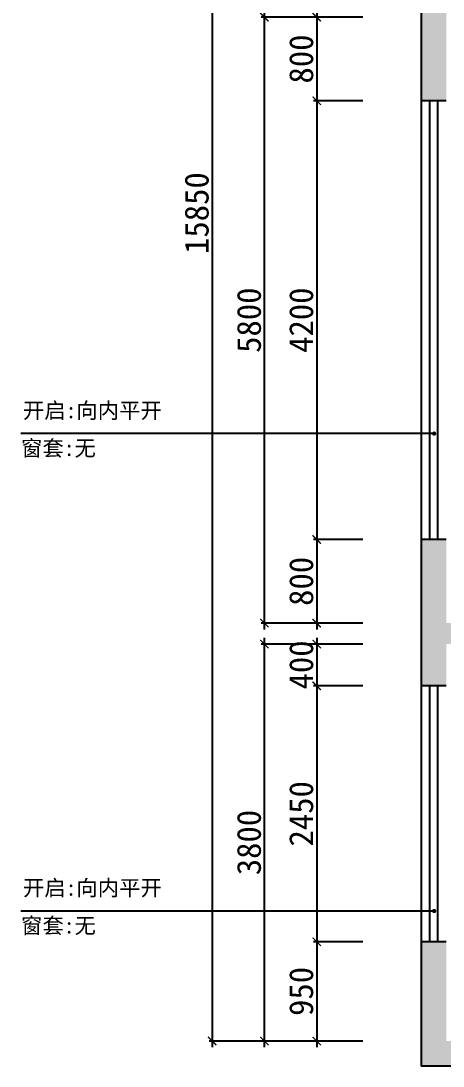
# Model space of a CAD drawing. Header units: millimetres. Extents: x -41640 to 3079702, y -5257903 to 68462.
# Drawn here: x -41640 to -37602, y 35367 to 45372 of the extents above; entities that cross this region are included whole.
import ezdxf

# ---------------------------------------------------------------- set-up
doc = ezdxf.new("R2010")
doc.units = ezdxf.units.MM
doc.header["$LTSCALE"] = 10
doc.layers.get('0').update_dxf_attribs({"color": 255})
doc.layers.get('Defpoints').update_dxf_attribs({"color": 255})
doc.layers.add('0008原建筑墙柱体', color=145, linetype='Continuous')
doc.layers.add('WALL', color=255, linetype='Continuous')
doc.layers.add('1平面布置图—窗标注（开启+窗套）', color=7, linetype='Continuous', lineweight=5)
doc.styles.get("Standard").update_dxf_attribs({"font": ''})
doc.styles.add('宋体', font='', dxfattribs={"height": 2.5})
doc.styles.add('邓林', font='simhei.ttf')
doc.styles.get('Standard').set_extended_font_data('SimSun')
doc.styles.get('宋体').set_extended_font_data('SimSun')
doc.dimstyles.get("Standard").update_dxf_attribs({"dimtxt": 0.18, "dimasz": 0.18, "dimexe": 0.18, "dimexo": 0.0625, "dimgap": 0.09, "dimtad": 0, "dimtih": 1, "dimtoh": 1, "dimdec": 4, "dimzin": 0, "dimdsep": 46, "dimtxsty": 'Standard', "dimcen": 0.09, "dimadec": 0, "dimazin": 0, "dimtfac": 1, "dimtdec": 4, "dimtofl": 0, "dimtmove": 0, "dimatfit": 3, "dimfxl": 1, "dimtolj": 1, "dimtzin": 0, "dimarcsym": 0})

# ---------------------------------------------------------------- blocks, each defined once
blk = doc.blocks.new('_ArchTick')
at = {"color": 0, "linetype": 'ByBlock', "const_width": 0.15}
blk.add_lwpolyline([(-0.5, -0.5), (0.5, 0.5)], dxfattribs=at)
blk = doc.blocks.new('*D504')
at = {"color": 8, "lineweight": -2}
for p, q in [((-38811, 45467), (-38811, 44547)), ((-38371, 45407), (-38841, 45407)), ((-38371, 44607), (-38841, 44607))]:
    blk.add_line(p, q, dxfattribs=at)
at = {"layer": 'Defpoints', "color": 0, "lineweight": 30}
for p in [(-38311, 45407, 0), (-38811, 44607), (-38311, 44607, 0)]:
    blk.add_point(p, dxfattribs=at)
at = {"color": 8, "lineweight": -2, "xscale": 80, "yscale": 80, "zscale": 80}
for p, rotation in [((-38811, 45407), 90), ((-38811, 44607), 270)]:
    blk.add_blockref('_ArchTick', p, dxfattribs=dict(at, rotation=rotation))
at = {"color": 45, "insert": (-38958, 45007), "char_height": 230, "attachment_point": 5, "rotation": 90, "style": '邓林', "bg_fill": 3, "box_fill_scale": 1.1, "bg_fill_color": 256, "bg_fill_true_color": 13158600, "bg_fill_transparency": 5539036}
blk.add_mtext('800', dxfattribs=at)
blk = doc.blocks.new('_Dot')
at = {"color": 0, "linetype": 'ByBlock', "lineweight": -2}
blk.add_line((-0.5, 0), (-1, 0), dxfattribs=at)
at = {"color": 0, "linetype": 'ByBlock', "const_width": 0.5}
blk.add_lwpolyline([(-0.25, 0, 1), (0.25, 0, 1)], format="xyb", close=True, dxfattribs=at)
blk = doc.blocks.new('DOT')
at = {"color": 0, "linetype": 'ByBlock'}
blk.add_line((-0.35, 0), (-1, 0), dxfattribs=at)
at = {"color": 0, "linetype": 'ByBlock', "const_width": 0.35}
blk.add_lwpolyline([(-0.175, 0, 1), (0.175, 0, 1)], format="xyb", close=True, dxfattribs=at)
blk = doc.blocks.new('*D505')
at = {"color": 8, "lineweight": -2}
for p, q in [((-38811, 44667), (-38811, 40347)), ((-38371, 44607), (-38841, 44607)), ((-38371, 40407), (-38841, 40407))]:
    blk.add_line(p, q, dxfattribs=at)
at = {"layer": 'Defpoints', "color": 0, "lineweight": 30}
for p in [(-38311, 44607, 0), (-38811, 40407), (-38311, 40407, 0)]:
    blk.add_point(p, dxfattribs=at)
at = {"color": 8, "lineweight": -2, "xscale": 80, "yscale": 80, "zscale": 80}
for p, rotation in [((-38811, 44607), 90), ((-38811, 40407), 270)]:
    blk.add_blockref('_ArchTick', p, dxfattribs=dict(at, rotation=rotation))
at = {"color": 45, "insert": (-38958, 42507), "char_height": 230, "attachment_point": 5, "rotation": 90, "style": '邓林', "bg_fill": 3, "box_fill_scale": 1.1, "bg_fill_color": 256, "bg_fill_true_color": 13158600, "bg_fill_transparency": 5539036}
blk.add_mtext('4200', dxfattribs=at)
blk = doc.blocks.new('*D506')
at = {"color": 8, "lineweight": -2}
for p, q in [((-38811, 40467), (-38811, 39547)), ((-38371, 40407), (-38841, 40407)), ((-38371, 39607), (-38841, 39607))]:
    blk.add_line(p, q, dxfattribs=at)
at = {"layer": 'Defpoints', "color": 0, "lineweight": 30}
for p in [(-38311, 40407, 0), (-38811, 39607), (-38311, 39607, 0)]:
    blk.add_point(p, dxfattribs=at)
at = {"color": 8, "lineweight": -2, "xscale": 80, "yscale": 80, "zscale": 80}
for p, rotation in [((-38811, 40407), 90), ((-38811, 39607), 270)]:
    blk.add_blockref('_ArchTick', p, dxfattribs=dict(at, rotation=rotation))
at = {"color": 45, "insert": (-38958, 40007), "char_height": 230, "attachment_point": 5, "rotation": 90, "style": '邓林', "bg_fill": 3, "box_fill_scale": 1.1, "bg_fill_color": 256, "bg_fill_true_color": 13158600, "bg_fill_transparency": 5539036}
blk.add_mtext('800', dxfattribs=at)
blk = doc.blocks.new('*D507')
at = {"color": 8, "lineweight": -2}
for p, q in [((-38811, 39467), (-38811, 38947)), ((-38371, 39407), (-38841, 39407)), ((-38371, 39007), (-38841, 39007))]:
    blk.add_line(p, q, dxfattribs=at)
at = {"layer": 'Defpoints', "color": 0, "lineweight": 30}
for p in [(-38311, 39407, 0), (-38311, 39007, 0)]:
    blk.add_point(p, dxfattribs=at)
at = {"color": 45, "insert": (-38958, 39207), "char_height": 230, "attachment_point": 5, "rotation": 90, "style": '邓林', "bg_fill": 3, "box_fill_scale": 1.1, "bg_fill_color": 256, "bg_fill_true_color": 13158600, "bg_fill_transparency": 5539036}
blk.add_mtext('400', dxfattribs=at)
at = {"layer": 'Defpoints', "color": 0, "lineweight": 30}
blk.add_point((-38811, 39007), dxfattribs=at)
at = {"color": 8, "lineweight": -2, "xscale": 80, "yscale": 80, "zscale": 80}
for p, rotation in [((-38811, 39407), 90), ((-38811, 39007), 270)]:
    blk.add_blockref('_ArchTick', p, dxfattribs=dict(at, rotation=rotation))
blk = doc.blocks.new('*D508')
at = {"color": 8, "lineweight": -2}
for p, q in [((-38811, 39067), (-38811, 36497)), ((-38371, 39007), (-38841, 39007)), ((-38371, 36557), (-38841, 36557))]:
    blk.add_line(p, q, dxfattribs=at)
at = {"layer": 'Defpoints', "color": 0, "lineweight": 30}
for p in [(-38311, 39007, 0), (-38811, 36557), (-38311, 36557, 0)]:
    blk.add_point(p, dxfattribs=at)
at = {"color": 8, "lineweight": -2, "xscale": 80, "yscale": 80, "zscale": 80}
for p, rotation in [((-38811, 39007), 90), ((-38811, 36557), 270)]:
    blk.add_blockref('_ArchTick', p, dxfattribs=dict(at, rotation=rotation))
at = {"color": 45, "insert": (-38958, 37782), "char_height": 230, "attachment_point": 5, "rotation": 90, "style": '邓林', "bg_fill": 3, "box_fill_scale": 1.1, "bg_fill_color": 256, "bg_fill_true_color": 13158600, "bg_fill_transparency": 5539036}
blk.add_mtext('2450', dxfattribs=at)
blk = doc.blocks.new('*D509')
at = {"color": 8, "lineweight": -2}
for p, q in [((-38811, 36617), (-38811, 35547)), ((-38371, 36557), (-38841, 36557)), ((-38371, 35607), (-38841, 35607))]:
    blk.add_line(p, q, dxfattribs=at)
at = {"layer": 'Defpoints', "color": 0, "lineweight": 30}
for p in [(-38311, 36557, 0), (-38811, 35607), (-38311, 35607, 0)]:
    blk.add_point(p, dxfattribs=at)
at = {"color": 8, "lineweight": -2, "xscale": 80, "yscale": 80, "zscale": 80}
for p, rotation in [((-38811, 36557), 90), ((-38811, 35607), 270)]:
    blk.add_blockref('_ArchTick', p, dxfattribs=dict(at, rotation=rotation))
at = {"color": 45, "insert": (-38958, 36082), "char_height": 230, "attachment_point": 5, "rotation": 90, "style": '邓林', "bg_fill": 3, "box_fill_scale": 1.1, "bg_fill_color": 256, "bg_fill_true_color": 13158600, "bg_fill_transparency": 5539036}
blk.add_mtext('950', dxfattribs=at)
blk = doc.blocks.new('*D510')
at = {"color": 8, "lineweight": -2}
for p, q in [((-39311, 35547), (-39311, 39467)), ((-38371, 39407), (-39341, 39407)), ((-38371, 35607), (-39341, 35607))]:
    blk.add_line(p, q, dxfattribs=at)
at = {"layer": 'Defpoints', "color": 0, "lineweight": 30}
for p in [(-39311, 39407), (-38311, 39407, 0), (-38311, 35607, 0)]:
    blk.add_point(p, dxfattribs=at)
at = {"color": 8, "lineweight": -2, "xscale": 80, "yscale": 80, "zscale": 80}
for p, rotation in [((-39311, 39407), 90), ((-39311, 35607), 270)]:
    blk.add_blockref('_ArchTick', p, dxfattribs=dict(at, rotation=rotation))
at = {"color": 45, "insert": (-39458, 37507), "char_height": 230, "attachment_point": 5, "rotation": 90, "style": '邓林', "bg_fill": 3, "box_fill_scale": 1.1, "bg_fill_color": 256, "bg_fill_true_color": 13158600, "bg_fill_transparency": 5539036}
blk.add_mtext('3800', dxfattribs=at)
blk = doc.blocks.new('*D511')
at = {"color": 8, "lineweight": -2}
for p, q in [((-39311, 39547), (-39311, 45467)), ((-38371, 45407), (-39341, 45407)), ((-38371, 39607), (-39341, 39607))]:
    blk.add_line(p, q, dxfattribs=at)
at = {"layer": 'Defpoints', "color": 0, "lineweight": 30}
for p in [(-39311, 45407), (-38311, 45407, 0), (-38311, 39607, 0)]:
    blk.add_point(p, dxfattribs=at)
at = {"color": 8, "lineweight": -2, "xscale": 80, "yscale": 80, "zscale": 80}
for p, rotation in [((-39311, 45407), 90), ((-39311, 39607), 270)]:
    blk.add_blockref('_ArchTick', p, dxfattribs=dict(at, rotation=rotation))
at = {"color": 45, "insert": (-39458, 42507), "char_height": 230, "attachment_point": 5, "rotation": 90, "style": '邓林', "bg_fill": 3, "box_fill_scale": 1.1, "bg_fill_color": 256, "bg_fill_true_color": 13158600, "bg_fill_transparency": 14289712}
blk.add_mtext('5800', dxfattribs=at)
blk = doc.blocks.new('*D514')
at = {"color": 8, "lineweight": -2}
for p, q in [((-38371, 51457), (-39841, 51457)), ((-39811, 51517), (-39811, 35547)), ((-38371, 35607), (-39841, 35607))]:
    blk.add_line(p, q, dxfattribs=at)
at = {"layer": 'Defpoints', "color": 0, "lineweight": 30}
for p in [(-38311, 51457, 0), (-39811, 35607), (-38311, 35607, 0)]:
    blk.add_point(p, dxfattribs=at)
at = {"color": 8, "lineweight": -2, "xscale": 80, "yscale": 80, "zscale": 80}
for p, rotation in [((-39811, 51457), 90), ((-39811, 35607), 270)]:
    blk.add_blockref('_ArchTick', p, dxfattribs=dict(at, rotation=rotation))
at = {"color": 45, "insert": (-39958, 43532), "char_height": 230, "attachment_point": 5, "rotation": 90, "style": '邓林', "bg_fill": 3, "box_fill_scale": 1.1, "bg_fill_color": 256, "bg_fill_true_color": 13158600, "bg_fill_transparency": 5539552}
blk.add_mtext('15850', dxfattribs=at)

msp = doc.modelspace()

# ---------------------------------------------------------------- hatches: boundary and pattern name
at = {"layer": '0008原建筑墙柱体'}
h = msp.add_hatch(color=252, dxfattribs=at)
h.paths.add_polyline_path([(-37571.3, 45967), (-37811.3, 45967), (-37811.3, 44607), (-37571.3, 44607)])
h.paths.add_polyline_path([(-37571.3, 40407), (-37811.3, 40407), (-37811.3, 39007), (-37571.3, 39007)])
h.paths.add_polyline_path([(-31371.3, 39607), (-37571.3, 39607), (-37571.3, 39407), (-31371.3, 39407)])
h.paths.add_polyline_path([(-32086.4, 39407), (-32345.9, 39407)], flags=17)
msp.add_hatch(color=252, dxfattribs=at).paths.add_polyline_path([(-18141.1, 35777), (-18381.1, 35777), (-18381.1, 35607), (-37571.3, 35607), (-37571.3, 36557), (-37811.3, 36557), (-37811.3, 35367), (-18141.1, 35367)])

# ---------------------------------------------------------------- linework, layer by layer
at = {"color": 7}
for p, q in [((-37811.3, 45967), (-37811.3, 44607)), ((-37571.3, 44607), (-37811.3, 44607)), ((-37571.3, 40407), (-37811.3, 40407)), ((-37811.3, 40407), (-37811.3, 39007)), ((-37571.3, 39007), (-37811.3, 39007)), ((-37811.3, 36557), (-37811.3, 35367)), ((-37571.3, 36557), (-37811.3, 36557)), ((-18141.1, 35367), (-37811.3, 35367))]:
    msp.add_line(p, q, dxfattribs=at)
at = {"color": 45}
for p, q in [((-37811.3, 44607), (-37811.3, 40407)), ((-37811.3, 39007), (-37811.3, 36557))]:
    msp.add_line(p, q, dxfattribs=at)
at = {"color": 8}
for p, q in [((-37731.3, 44607), (-37731.3, 40407)), ((-37651.3, 40407), (-37651.3, 44607)), ((-37731.3, 39007), (-37731.3, 36557)), ((-37651.3, 36557), (-37651.3, 39007))]:
    msp.add_line(p, q, dxfattribs=at)

# ---------------------------------------------------------------- texts
at = {"layer": '1平面布置图—窗标注（开启+窗套）', "color": 45, "char_height": 150, "width": 10068.411, "attachment_point": 1, "style": '宋体'}
for s, insert in [('\\pt480;开启:向内平开', (-41621.3, 41717.9)), ('\\pt640.01;窗套:无', (-41639.3, 41356.7)), ('\\pt480;开启:向内平开', (-41621.3, 37147.9)), ('\\pt640.01;窗套:无', (-41639.3, 36786.7))]:
    msp.add_mtext(s, dxfattribs=dict(at, insert=insert))

# ---------------------------------------------------------------- dimensions: what is measured, and where the dimension line sits
at = {"color": 45}
dim = msp.add_linear_dim(base=(-38811.3, 44607, 0), p1=(-38311.3, 45407), p2=(-38311.3, 44607), angle=90, dimstyle='Standard', override={"dimtxt": 230, "dimasz": 80, "dimexe": 30, "dimexo": 60, "dimgap": 30, "dimtad": 1, "dimtih": 0, "dimtoh": 0, "dimdec": 0, "dimzin": 8, "dimdsep": 44, "dimtxsty": '邓林', "dimblk": 'ArchTick', "dimcen": 2.5, "dimdle": 60, "dimclrd": 8, "dimclre": 8, "dimclrt": 45, "dimtdec": 0, "dimtofl": 1, "dimtmove": 1, "dimldrblk": 'Dot', "dimfxl": 5, "dimtfill": 1, "dimtolj": 0, "dimtzin": 8}, dxfattribs=at)
dim.commit()
dim.dimension.update_dxf_attribs({"geometry": '*D504', "text_midpoint": (-38957.6, 45007, 0)})
dim = msp.add_linear_dim(base=(-38811.3, 39007, 0), p1=(-38311.3, 39407), p2=(-38311.3, 39007), angle=90, dimstyle='Standard', override={"dimtxt": 230, "dimasz": 80, "dimexe": 30, "dimexo": 60, "dimgap": 30, "dimtad": 1, "dimtih": 0, "dimtoh": 0, "dimdec": 0, "dimzin": 8, "dimdsep": 44, "dimtxsty": '邓林', "dimblk": 'ArchTick', "dimcen": 2.5, "dimdle": 60, "dimclrd": 8, "dimclre": 8, "dimclrt": 45, "dimtdec": 0, "dimtofl": 1, "dimtmove": 1, "dimldrblk": 'Dot', "dimfxl": 5, "dimtfill": 1, "dimtolj": 0, "dimtzin": 8}, dxfattribs=at)
dim.commit()
dim.dimension.update_dxf_attribs({"geometry": '*D507', "text_midpoint": (-38811.3, 39207, 0), "dimtype": 160})

# ---------------------------------------------------------------- next in the draw order: dimensions: what is measured, and where the dimension line sits
for base, p1, p2, picture, middle in [((-38811.3, 40407, 0), (-38311.3, 44607), (-38311.3, 40407), '*D505', (-38957.6, 42507, 0)), ((-38811.3, 36557, 0), (-38311.3, 39007), (-38311.3, 36557), '*D508', (-38957.6, 37782, 0))]:
    dim = msp.add_linear_dim(base=base, p1=p1, p2=p2, angle=90, dimstyle='Standard', override={"dimtxt": 230, "dimasz": 80, "dimexe": 30, "dimexo": 60, "dimgap": 30, "dimtad": 1, "dimtih": 0, "dimtoh": 0, "dimdec": 0, "dimzin": 8, "dimdsep": 44, "dimtxsty": '邓林', "dimblk": 'ArchTick', "dimcen": 2.5, "dimdle": 60, "dimclrd": 8, "dimclre": 8, "dimclrt": 45, "dimtdec": 0, "dimtofl": 1, "dimtmove": 1, "dimldrblk": 'Dot', "dimfxl": 5, "dimtfill": 1, "dimtolj": 0, "dimtzin": 8}, dxfattribs=at)
    dim.commit()
    dim.dimension.update_dxf_attribs({"geometry": picture, "text_midpoint": middle})

# ---------------------------------------------------------------- next in the draw order: dimensions: what is measured, and where the dimension line sits
for base, p1, p2, picture, middle in [((-38811.3, 39607, 0), (-38311.3, 40407), (-38311.3, 39607), '*D506', (-38957.6, 40007, 0)), ((-38811.3, 35607, 0), (-38311.3, 36557), (-38311.3, 35607), '*D509', (-38957.6, 36082, 0))]:
    dim = msp.add_linear_dim(base=base, p1=p1, p2=p2, angle=90, dimstyle='Standard', override={"dimtxt": 230, "dimasz": 80, "dimexe": 30, "dimexo": 60, "dimgap": 30, "dimtad": 1, "dimtih": 0, "dimtoh": 0, "dimdec": 0, "dimzin": 8, "dimdsep": 44, "dimtxsty": '邓林', "dimblk": 'ArchTick', "dimcen": 2.5, "dimdle": 60, "dimclrd": 8, "dimclre": 8, "dimclrt": 45, "dimtdec": 0, "dimtofl": 1, "dimtmove": 1, "dimldrblk": 'Dot', "dimfxl": 5, "dimtfill": 1, "dimtolj": 0, "dimtzin": 8}, dxfattribs=at)
    dim.commit()
    dim.dimension.update_dxf_attribs({"geometry": picture, "text_midpoint": middle})

# ---------------------------------------------------------------- next in the draw order: dimensions: what is measured, and where the dimension line sits
for base, p1, p2, picture, middle in [((-39311.3, 45407, 0), (-38311.3, 39607), (-38311.3, 45407), '*D511', (-39457.6, 42507, 0)), ((-39311.3, 39407, 0), (-38311.3, 35607), (-38311.3, 39407), '*D510', (-39457.6, 37507, 0))]:
    dim = msp.add_linear_dim(base=base, p1=p1, p2=p2, angle=90, dimstyle='Standard', override={"dimtxt": 230, "dimasz": 80, "dimexe": 30, "dimexo": 60, "dimgap": 30, "dimtad": 1, "dimtih": 0, "dimtoh": 0, "dimdec": 0, "dimzin": 8, "dimdsep": 44, "dimtxsty": '邓林', "dimblk": 'ArchTick', "dimcen": 2.5, "dimdle": 60, "dimclrd": 8, "dimclre": 8, "dimclrt": 45, "dimtdec": 0, "dimtofl": 1, "dimtmove": 1, "dimldrblk": 'Dot', "dimfxl": 5, "dimtfill": 1, "dimtolj": 0, "dimtzin": 8}, dxfattribs=at)
    dim.commit()
    dim.dimension.update_dxf_attribs({"geometry": picture, "text_midpoint": middle})

# ---------------------------------------------------------------- next in the draw order: dimensions: what is measured, and where the dimension line sits
dim = msp.add_linear_dim(base=(-39811.3, 35607, 0), p1=(-38311.3, 51457), p2=(-38311.3, 35607), angle=90, dimstyle='Standard', override={"dimtxt": 230, "dimasz": 80, "dimexe": 30, "dimexo": 60, "dimgap": 30, "dimtad": 1, "dimtih": 0, "dimtoh": 0, "dimdec": 0, "dimzin": 8, "dimdsep": 44, "dimtxsty": '邓林', "dimblk": 'ArchTick', "dimcen": 2.5, "dimdle": 60, "dimclrd": 8, "dimclre": 8, "dimclrt": 45, "dimtdec": 0, "dimtofl": 1, "dimtmove": 1, "dimldrblk": 'Dot', "dimfxl": 5, "dimtfill": 1, "dimtolj": 0, "dimtzin": 8}, dxfattribs=at)
dim.commit()
dim.dimension.update_dxf_attribs({"geometry": '*D514', "text_midpoint": (-39957.6, 43532, 0)})

# ---------------------------------------------------------------- next in the draw order: leaders
at = {"layer": 'WALL', "color": 45, "linetype": 'ByBlock'}
for points in [[(-37687.2, 41421.4), (-41640.5, 41421.4)], [(-37687.2, 36851.4), (-41640.5, 36851.4)]]:
    msp.add_leader(points, dimstyle='Standard', override={"dimtxt": 120, "dimasz": 58, "dimexe": 40, "dimexo": 40, "dimgap": 40, "dimtih": 0, "dimtoh": 0, "dimdec": 0, "dimzin": 8, "dimdsep": 44, "dimcen": 2.5, "dimdle": 20, "dimclrd": 250, "dimclre": 250, "dimclrt": 45, "dimtdec": 0, "dimtofl": 1, "dimtmove": 1, "dimldrblk": 'Dot', "dimfxl": 1.25, "dimtfill": 1, "dimtolj": 0, "dimtzin": 8}, dxfattribs=at)

doc.saveas('drawing.dxf')
